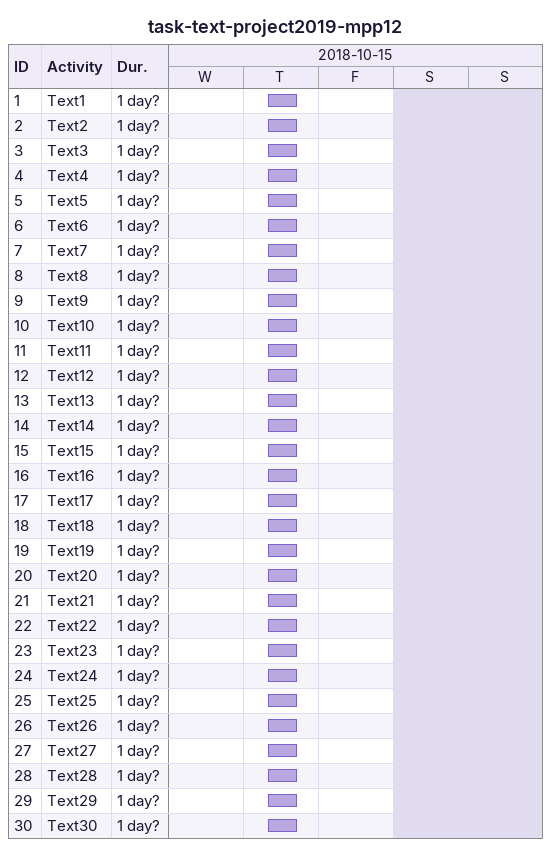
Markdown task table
task-text-project2019-mpp12

| ID | Task | Duration | Start | Finish |
|---|---|---|---|---|
| 1 | Text1 | 1d? | 2018-10-18 | 2018-10-18 |
| 2 | Text2 | 1d? | 2018-10-18 | 2018-10-18 |
| 3 | Text3 | 1d? | 2018-10-18 | 2018-10-18 |
| 4 | Text4 | 1d? | 2018-10-18 | 2018-10-18 |
| 5 | Text5 | 1d? | 2018-10-18 | 2018-10-18 |
| 6 | Text6 | 1d? | 2018-10-18 | 2018-10-18 |
| 7 | Text7 | 1d? | 2018-10-18 | 2018-10-18 |
| 8 | Text8 | 1d? | 2018-10-18 | 2018-10-18 |
| 9 | Text9 | 1d? | 2018-10-18 | 2018-10-18 |
| 10 | Text10 | 1d? | 2018-10-18 | 2018-10-18 |
| 11 | Text11 | 1d? | 2018-10-18 | 2018-10-18 |
| 12 | Text12 | 1d? | 2018-10-18 | 2018-10-18 |
| 13 | Text13 | 1d? | 2018-10-18 | 2018-10-18 |
| 14 | Text14 | 1d? | 2018-10-18 | 2018-10-18 |
| 15 | Text15 | 1d? | 2018-10-18 | 2018-10-18 |
| 16 | Text16 | 1d? | 2018-10-18 | 2018-10-18 |
| 17 | Text17 | 1d? | 2018-10-18 | 2018-10-18 |
| 18 | Text18 | 1d? | 2018-10-18 | 2018-10-18 |
| 19 | Text19 | 1d? | 2018-10-18 | 2018-10-18 |
| 20 | Text20 | 1d? | 2018-10-18 | 2018-10-18 |
| 21 | Text21 | 1d? | 2018-10-18 | 2018-10-18 |
| 22 | Text22 | 1d? | 2018-10-18 | 2018-10-18 |
| 23 | Text23 | 1d? | 2018-10-18 | 2018-10-18 |
| 24 | Text24 | 1d? | 2018-10-18 | 2018-10-18 |
| 25 | Text25 | 1d? | 2018-10-18 | 2018-10-18 |
| 26 | Text26 | 1d? | 2018-10-18 | 2018-10-18 |
| 27 | Text27 | 1d? | 2018-10-18 | 2018-10-18 |
| 28 | Text28 | 1d? | 2018-10-18 | 2018-10-18 |
| 29 | Text29 | 1d? | 2018-10-18 | 2018-10-18 |
| 30 | Text30 | 1d? | 2018-10-18 | 2018-10-18 |
